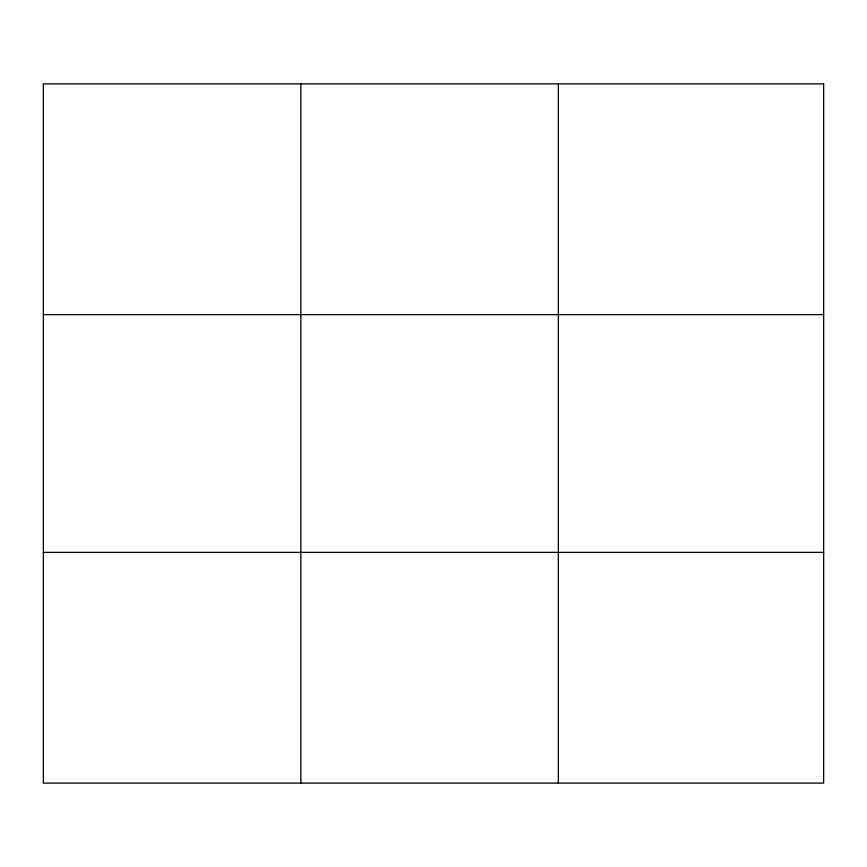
<?xml version="1.0" encoding="UTF-8"?>
<svg xmlns="http://www.w3.org/2000/svg" width="867" height="867" viewBox="0 0 867 867"><rect width="100%" height="100%" fill="white"/><g stroke="black" fill="none" stroke-linecap="round" stroke-linejoin="round"><path stroke-width="1.3" d="M300.849 783.107L300.849 83.893M558.348 783.107L558.348 83.893M43.35 314.634L823.65 314.634M43.35 552.366L823.65 552.366M823.65 83.893L823.65 783.107L43.35 783.107L43.35 83.893L823.65 83.893"/></g></svg>
